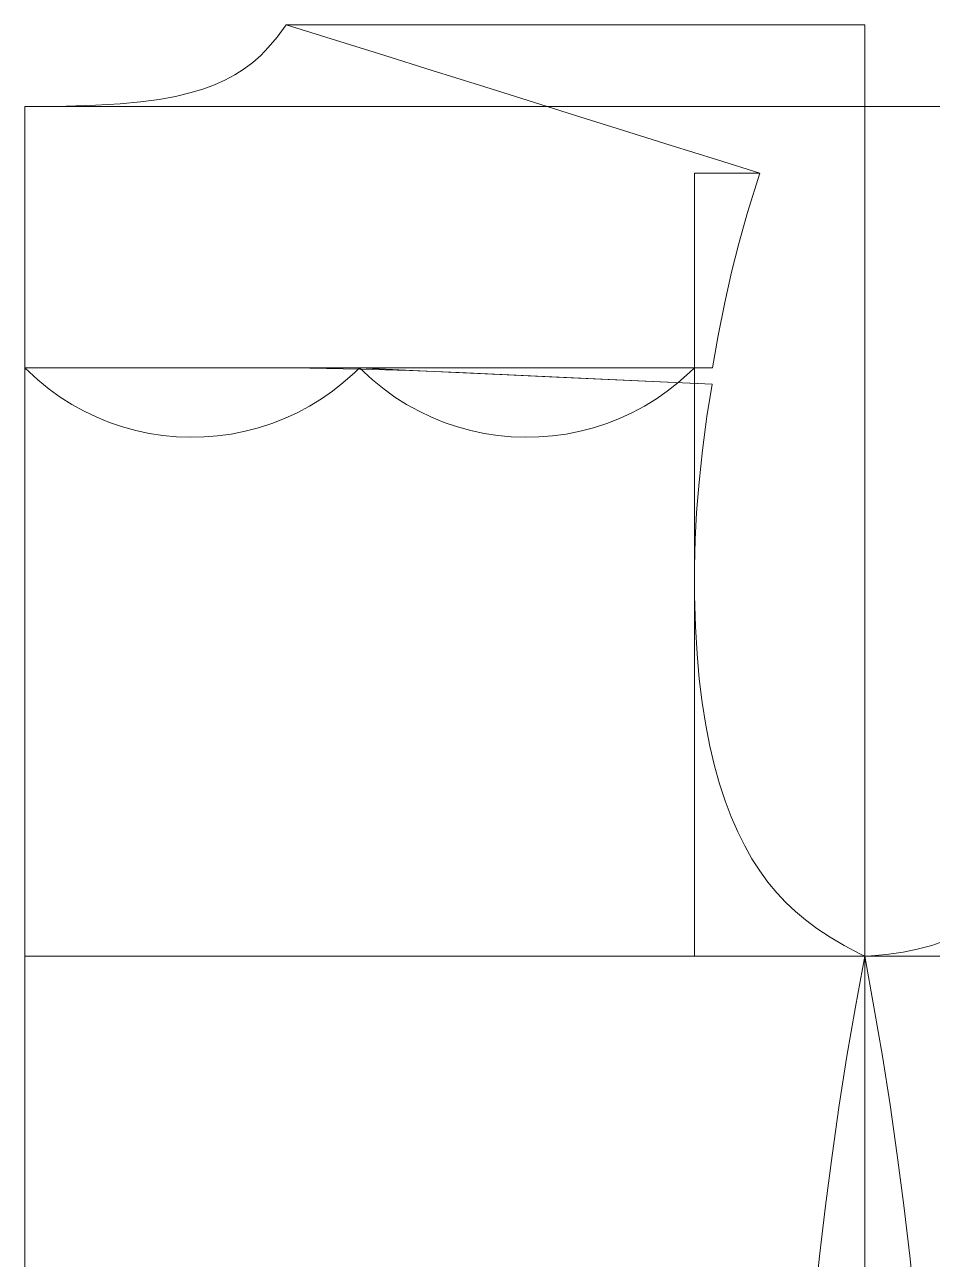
# Model space of a CAD drawing. Extents: x -2456 to 164, y -6201 to 32.
# Drawn here: x -571.3 to -293.5, y -843.4 to -465.7 of the extents above; entities that cross this region are included whole.
import ezdxf

# ---------------------------------------------------------------- set-up
doc = ezdxf.new("R2010")
doc.units = 0
doc.layers.add('8', color=7, linetype='ByLayer', lineweight=5, true_color=0xffffff)

msp = doc.modelspace()

# ---------------------------------------------------------------- linework, layer by layer
at = {"layer": '8'}
for points in [[(-491.329575, -465.705986), (-494.094569, -469.489496), (-496.76607, -472.681186), (-499.104474, -475.105449), (-501.546638, -477.274949), (-504.149456, -479.244994), (-506.968223, -481.040963), (-510.06602, -482.689681), (-513.286101, -484.116075), (-516.847482, -485.419738), (-520.744057, -486.580558), (-525.209223, -487.638423), (-530.218188, -488.554253), (-535.866229, -489.32522), (-542.105341, -489.919835), (-549.618556, -490.365932), (-558.643031, -490.639457), (-570.233967, -490.709553), (-571.329613, -490.705986)], [(-491.329575, -465.705986), (-494.094554, -469.489515), (-496.766051, -472.681216), (-499.104458, -475.105485), (-501.546631, -477.274987), (-504.14946, -479.245037), (-506.968232, -481.041014), (-510.066031, -482.689745), (-513.286111, -484.116152), (-516.847487, -485.419829), (-520.744057, -486.58066), (-525.209218, -487.638527), (-530.218181, -488.554344), (-535.866228, -489.325268), (-542.10535, -489.919825), (-549.618568, -490.365878), (-558.64302, -490.639423), (-570.233963, -490.709553), (-571.329613, -490.705986)], [(-491.329575, -465.705986), (-494.094569, -469.489496), (-496.76607, -472.681186), (-499.104474, -475.105449), (-501.546638, -477.274949), (-504.149456, -479.244994), (-506.968223, -481.040963), (-510.06602, -482.689681), (-513.286101, -484.116075), (-516.847482, -485.419738), (-520.744057, -486.580558), (-525.209223, -487.638423), (-530.218188, -488.554253), (-535.866229, -489.32522), (-542.105341, -489.919835), (-549.618556, -490.365932), (-558.643031, -490.639457), (-570.233967, -490.709553), (-571.329613, -490.705986)], [(-491.329575, -465.705986), (-494.094569, -469.489496), (-496.76607, -472.681186), (-499.104474, -475.105449), (-501.546638, -477.274949), (-504.149456, -479.244994), (-506.968223, -481.040963), (-510.06602, -482.689681), (-513.286101, -484.116075), (-516.847482, -485.419738), (-520.744057, -486.580558), (-525.209223, -487.638423), (-530.218188, -488.554253), (-535.866229, -489.32522), (-542.105341, -489.919835), (-549.618556, -490.365932), (-558.643031, -490.639457), (-570.233967, -490.709553), (-571.329613, -490.705986)], [(-491.329575, -465.705986), (-494.094569, -469.489496), (-496.76607, -472.681186), (-499.104474, -475.105449), (-501.546638, -477.274949), (-504.149456, -479.244994), (-506.968223, -481.040963), (-510.06602, -482.689681), (-513.286101, -484.116075), (-516.847482, -485.419738), (-520.744057, -486.580558), (-525.209223, -487.638423), (-530.218188, -488.554253), (-535.866229, -489.32522), (-542.105341, -489.919835), (-549.618556, -490.365932), (-558.643031, -490.639457), (-570.233967, -490.709553), (-571.329613, -490.705986)], [(-491.329575, -465.705986), (-494.094569, -469.489496), (-496.76607, -472.681186), (-499.104474, -475.105449), (-501.546638, -477.274949), (-504.149456, -479.244994), (-506.968223, -481.040963), (-510.06602, -482.689681), (-513.286101, -484.116075), (-516.847482, -485.419738), (-520.744057, -486.580558), (-525.209223, -487.638423), (-530.218188, -488.554253), (-535.866229, -489.32522), (-542.105341, -489.919835), (-549.618556, -490.365932), (-558.643031, -490.639457), (-570.233967, -490.709553), (-571.329613, -490.705986)], [(-491.329575, -465.705986), (-476.164894, -470.457512), (-461.418019, -475.07816), (-446.665552, -479.7006), (-432.124492, -484.256818), (-417.586755, -488.811977), (-403.04569, -493.368164), (-388.342842, -497.975056), (-373.801788, -502.531276), (-359.273339, -507.083569), (-346.329575, -511.139336)], [(-491.329575, -465.705986), (-476.16491, -470.457543), (-461.418041, -475.078204), (-446.66557, -479.700636), (-432.124499, -484.256842), (-417.586756, -488.812009), (-403.04569, -493.368217), (-388.342842, -497.975115), (-373.801788, -502.531321), (-359.273339, -507.083591), (-346.329575, -511.139336)], [(-491.329575, -465.705986), (-475.499071, -465.705986), (-460.400506, -465.705986), (-444.957751, -465.705986), (-429.721508, -465.705986), (-414.448233, -465.705986), (-399.211983, -465.705986), (-384.116238, -465.705986), (-368.87999, -465.705986), (-353.476004, -465.705986), (-338.239752, -465.705986), (-322.856296, -465.705986), (-314.244709, -465.705986)], [(-491.329575, -465.705986), (-476.164894, -470.457512), (-461.418019, -475.07816), (-446.665552, -479.7006), (-432.124492, -484.256818), (-417.586755, -488.811977), (-403.04569, -493.368164), (-388.342842, -497.975056), (-373.801788, -502.531276), (-359.273339, -507.083569), (-346.329575, -511.139336)], [(-491.329575, -465.705986), (-476.164894, -470.457512), (-461.418019, -475.07816), (-446.665552, -479.7006), (-432.124492, -484.256818), (-417.586755, -488.811977), (-403.04569, -493.368164), (-388.342842, -497.975056), (-373.801788, -502.531276), (-359.273339, -507.083569), (-346.329575, -511.139336)], [(-491.329575, -465.705986), (-476.164894, -470.457512), (-461.418019, -475.07816), (-446.665552, -479.7006), (-432.124492, -484.256818), (-417.586755, -488.811977), (-403.04569, -493.368164), (-388.342842, -497.975056), (-373.801788, -502.531276), (-359.273339, -507.083569), (-346.329575, -511.139336)], [(-491.329575, -465.705986), (-476.164894, -470.457512), (-461.418019, -475.07816), (-446.665552, -479.7006), (-432.124492, -484.256818), (-417.586755, -488.811977), (-403.04569, -493.368164), (-388.342842, -497.975056), (-373.801788, -502.531276), (-359.273339, -507.083569), (-346.329575, -511.139336)], [(-314.244614, -852.181554), (-314.244614, -836.788338), (-314.244614, -821.309711), (-314.244614, -805.761216), (-314.244614, -790.158243), (-314.244614, -774.516299), (-314.244614, -758.850849), (-314.244614, -742.868848), (-314.244614, -727.194713), (-314.244614, -711.520578), (-314.244614, -695.846443), (-314.244614, -680.172384), (-314.244614, -664.49825), (-314.244614, -648.824116), (-314.244614, -633.149982), (-314.244614, -620.706516), (-314.244614, -601.113851), (-314.244614, -585.43972), (-314.244614, -569.765588), (-314.244614, -554.091457), (-314.244614, -538.417401), (-314.244614, -522.743269), (-314.244614, -507.069136), (-314.244614, -491.395001), (-314.244614, -475.944636), (-314.244614, -465.705986)], [(-571.329613, -855.705862), (-571.329613, -830.045562), (-571.329613, -812.994462), (-571.329613, -796.02709), (-571.329613, -779.176845), (-571.329613, -762.477278), (-571.329613, -745.961791), (-571.329613, -729.663896), (-571.329613, -713.617141), (-571.329613, -697.854857), (-571.329613, -682.410593), (-571.329613, -667.317825), (-571.329613, -645.41102), (-571.329613, -624.483314), (-571.329613, -604.647813), (-571.329613, -586.017378), (-571.329613, -568.705053), (-571.329613, -552.823862), (-571.329613, -534.070289), (-571.329613, -518.329567), (-571.329613, -503.298379), (-571.329613, -490.705986)], [(-571.329613, -490.705986), (-555.602663, -490.705986), (-540.071315, -490.705986), (-525.012744, -490.705986), (-509.469801, -490.705986), (-494.089503, -490.705986), (-478.54656, -490.705986), (-463.471866, -490.705986), (-447.928926, -490.705986), (-432.784889, -490.705986), (-417.241947, -490.705986), (-401.699, -490.705986), (-386.279816, -490.705986), (-370.736863, -490.705986), (-355.657059, -490.705986), (-340.114119, -490.705986), (-324.767021, -490.705986), (-309.224069, -490.705986), (-294.008589, -490.705986), (-278.46564, -490.705986)], [(-571.329613, -855.7059), (-571.329613, -830.0456), (-571.329613, -812.9945), (-571.329613, -796.027127), (-571.329613, -779.176881), (-571.329613, -762.477313), (-571.329613, -745.961825), (-571.329613, -729.663929), (-571.329613, -713.617172), (-571.329613, -697.854887), (-571.329613, -682.410622), (-571.329613, -667.317852), (-571.329613, -645.411044), (-571.329613, -624.483336), (-571.329613, -604.647832), (-571.329613, -586.017395), (-571.329613, -568.705067), (-571.329613, -552.823873), (-571.329613, -534.070297), (-571.329613, -518.329572), (-571.329613, -503.298382), (-571.329613, -490.705986)], [(-571.329613, -490.705986), (-555.602663, -490.705986), (-540.071315, -490.705986), (-525.012744, -490.705986), (-509.469801, -490.705986), (-494.089503, -490.705986), (-478.54656, -490.705986), (-463.471866, -490.705986), (-447.928926, -490.705986), (-432.784889, -490.705986), (-417.241947, -490.705986), (-401.699, -490.705986), (-386.279816, -490.705986), (-370.736861, -490.705986), (-355.657048, -490.705986), (-340.114097, -490.705986), (-324.766996, -490.705986), (-309.224054, -490.705986), (-294.008584, -490.705986), (-278.46564, -490.705986)], [(-571.329613, -855.705862), (-571.329613, -830.045562), (-571.329613, -812.994462), (-571.329613, -796.02709), (-571.329613, -779.176845), (-571.329613, -762.477278), (-571.329613, -745.961791), (-571.329613, -729.663896), (-571.329613, -713.617141), (-571.329613, -697.854857), (-571.329613, -682.410593), (-571.329613, -667.317825), (-571.329613, -645.41102), (-571.329613, -624.483314), (-571.329613, -604.647813), (-571.329613, -586.017378), (-571.329613, -568.705053), (-571.329613, -552.823862), (-571.329613, -534.070289), (-571.329613, -518.329567), (-571.329613, -503.298379), (-571.329613, -490.705986)], [(-571.329613, -490.705986), (-555.602663, -490.705986), (-540.071315, -490.705986), (-525.012744, -490.705986), (-509.469801, -490.705986), (-494.089503, -490.705986), (-478.54656, -490.705986), (-463.471866, -490.705986), (-447.928926, -490.705986), (-432.784889, -490.705986), (-417.241947, -490.705986), (-401.699, -490.705986), (-386.279816, -490.705986), (-370.736863, -490.705986), (-355.657059, -490.705986), (-340.114119, -490.705986), (-324.767021, -490.705986), (-309.224069, -490.705986), (-294.008589, -490.705986), (-278.46564, -490.705986)], [(-571.329613, -855.705862), (-571.329613, -830.045562), (-571.329613, -812.994462), (-571.329613, -796.02709), (-571.329613, -779.176845), (-571.329613, -762.477278), (-571.329613, -745.961791), (-571.329613, -729.663896), (-571.329613, -713.617141), (-571.329613, -697.854857), (-571.329613, -682.410593), (-571.329613, -667.317825), (-571.329613, -645.41102), (-571.329613, -624.483314), (-571.329613, -604.647813), (-571.329613, -586.017378), (-571.329613, -568.705053), (-571.329613, -552.823862), (-571.329613, -534.070289), (-571.329613, -518.329567), (-571.329613, -503.298379), (-571.329613, -490.705986)], [(-571.329613, -490.705986), (-555.602663, -490.705986), (-540.071315, -490.705986), (-525.012744, -490.705986), (-509.469801, -490.705986), (-494.089503, -490.705986), (-478.54656, -490.705986), (-463.471866, -490.705986), (-447.928926, -490.705986), (-432.784889, -490.705986), (-417.241947, -490.705986), (-401.699, -490.705986), (-386.279816, -490.705986), (-370.736863, -490.705986), (-355.657059, -490.705986), (-340.114119, -490.705986), (-324.767021, -490.705986), (-309.224069, -490.705986), (-294.008589, -490.705986), (-278.46564, -490.705986)], [(-571.329613, -855.705862), (-571.329613, -830.045562), (-571.329613, -812.994462), (-571.329613, -796.02709), (-571.329613, -779.176845), (-571.329613, -762.477278), (-571.329613, -745.961791), (-571.329613, -729.663896), (-571.329613, -713.617141), (-571.329613, -697.854857), (-571.329613, -682.410593), (-571.329613, -667.317825), (-571.329613, -645.41102), (-571.329613, -624.483314), (-571.329613, -604.647813), (-571.329613, -586.017378), (-571.329613, -568.705053), (-571.329613, -552.823862), (-571.329613, -534.070289), (-571.329613, -518.329567), (-571.329613, -503.298379), (-571.329613, -490.705986)], [(-571.329613, -490.705986), (-555.602663, -490.705986), (-540.071315, -490.705986), (-525.012744, -490.705986), (-509.469801, -490.705986), (-494.089503, -490.705986), (-478.54656, -490.705986), (-463.471866, -490.705986), (-447.928926, -490.705986), (-432.784889, -490.705986), (-417.241947, -490.705986), (-401.699, -490.705986), (-386.279816, -490.705986), (-370.736863, -490.705986), (-355.657059, -490.705986), (-340.114119, -490.705986), (-324.767021, -490.705986), (-309.224069, -490.705986), (-294.008589, -490.705986), (-278.46564, -490.705986)], [(-571.329613, -855.705862), (-571.329613, -830.045562), (-571.329613, -812.994462), (-571.329613, -796.02709), (-571.329613, -779.176845), (-571.329613, -762.477278), (-571.329613, -745.961791), (-571.329613, -729.663896), (-571.329613, -713.617141), (-571.329613, -697.854857), (-571.329613, -682.410593), (-571.329613, -667.317825), (-571.329613, -645.41102), (-571.329613, -624.483314), (-571.329613, -604.647813), (-571.329613, -586.017378), (-571.329613, -568.705053), (-571.329613, -552.823862), (-571.329613, -534.070289), (-571.329613, -518.329567), (-571.329613, -503.298379), (-571.329613, -490.705986)], [(-571.329613, -490.705986), (-555.602663, -490.705986), (-540.071315, -490.705986), (-525.012744, -490.705986), (-509.469801, -490.705986), (-494.089503, -490.705986), (-478.54656, -490.705986), (-463.471866, -490.705986), (-447.928926, -490.705986), (-432.784889, -490.705986), (-417.241947, -490.705986), (-401.699, -490.705986), (-386.279816, -490.705986), (-370.736863, -490.705986), (-355.657059, -490.705986), (-340.114119, -490.705986), (-324.767021, -490.705986), (-309.224069, -490.705986), (-294.008589, -490.705986), (-278.46564, -490.705986)], [(-314.244614, -843.854072), (-314.244614, -827.988186), (-314.244614, -812.041512), (-314.244614, -796.030748), (-314.244614, -779.972706), (-314.244614, -763.884162), (-314.244614, -750.705914), (-314.244614, -729.234125), (-314.244614, -713.130302), (-314.244614, -697.026479), (-314.244614, -680.922732), (-314.244614, -664.81891), (-314.244614, -648.715088), (-314.244614, -632.611266), (-314.244614, -620.706511), (-314.244614, -599.321577), (-314.244614, -583.596052), (-314.244614, -568.383058), (-314.244614, -549.276033), (-314.244614, -531.991275), (-314.244614, -517.049572), (-314.244614, -502.460455), (-314.244614, -490.705986)], [(-314.244614, -843.854072), (-314.244614, -827.988186), (-314.244614, -812.041512), (-314.244614, -796.030748), (-314.244614, -779.972706), (-314.244614, -763.884162), (-314.244614, -750.705914), (-314.244614, -729.234125), (-314.244614, -713.130302), (-314.244614, -697.026479), (-314.244614, -680.922732), (-314.244614, -664.81891), (-314.244614, -648.715088), (-314.244614, -632.611266), (-314.244614, -620.706511), (-314.244614, -599.321577), (-314.244614, -583.596052), (-314.244614, -568.383058), (-314.244614, -549.276033), (-314.244614, -531.991275), (-314.244614, -517.049572), (-314.244614, -502.460455), (-314.244614, -490.705986)], [(-314.244614, -843.854072), (-314.244614, -827.988186), (-314.244614, -812.041512), (-314.244614, -796.030748), (-314.244614, -779.972706), (-314.244614, -763.884162), (-314.244614, -750.705914), (-314.244614, -729.234125), (-314.244614, -713.130302), (-314.244614, -697.026479), (-314.244614, -680.922732), (-314.244614, -664.81891), (-314.244614, -648.715088), (-314.244614, -632.611266), (-314.244614, -620.706511), (-314.244614, -599.321577), (-314.244614, -583.596052), (-314.244614, -568.383058), (-314.244614, -549.276033), (-314.244614, -531.991275), (-314.244614, -517.049572), (-314.244614, -502.460455), (-314.244614, -490.705986)], [(-314.244614, -843.854072), (-314.244614, -827.988186), (-314.244614, -812.041512), (-314.244614, -796.030748), (-314.244614, -779.972706), (-314.244614, -763.884162), (-314.244614, -750.705914), (-314.244614, -729.234125), (-314.244614, -713.130302), (-314.244614, -697.026479), (-314.244614, -680.922732), (-314.244614, -664.81891), (-314.244614, -648.715088), (-314.244614, -632.611266), (-314.244614, -620.706511), (-314.244614, -599.321577), (-314.244614, -583.596052), (-314.244614, -568.383058), (-314.244614, -549.276033), (-314.244614, -531.991275), (-314.244614, -517.049572), (-314.244614, -502.460455), (-314.244614, -490.705986)], [(-314.244614, -843.854072), (-314.244614, -827.988186), (-314.244614, -812.041512), (-314.244614, -796.030748), (-314.244614, -779.972706), (-314.244614, -763.884162), (-314.244614, -750.705914), (-314.244614, -729.234125), (-314.244614, -713.130302), (-314.244614, -697.026479), (-314.244614, -680.922732), (-314.244614, -664.81891), (-314.244614, -648.715088), (-314.244614, -632.611266), (-314.244614, -620.706511), (-314.244614, -599.321577), (-314.244614, -583.596052), (-314.244614, -568.383058), (-314.244614, -549.276033), (-314.244614, -531.991275), (-314.244614, -517.049572), (-314.244614, -502.460455), (-314.244614, -490.705986)], [(-346.329575, -511.139336), (-366.347198, -511.139336)], [(-366.347198, -511.139336), (-366.347198, -750.705872)], [(-346.329575, -511.139336), (-366.347198, -511.139336)], [(-366.347198, -511.139336), (-366.347198, -750.705872)], [(-346.329575, -511.139336), (-366.347198, -511.139336)], [(-366.347198, -511.139336), (-366.347198, -750.705872)], [(-346.329575, -511.139336), (-366.347198, -511.139336)], [(-366.347198, -511.139336), (-366.347198, -750.705872)], [(-346.329575, -511.139336), (-366.347198, -511.139336)], [(-366.347198, -511.139336), (-366.347198, -750.705872)], [(-346.329575, -511.139336), (-366.347198, -511.139336)], [(-366.347198, -511.139336), (-366.347198, -750.705872)], [(-346.329575, -511.139336), (-350.070877, -523.205041), (-352.735992, -532.633516), (-354.965327, -541.451465), (-357.052375, -550.712125), (-359.06139, -560.797347), (-360.822105, -570.704994)], [(-346.329575, -511.139336), (-350.070877, -523.205041), (-352.735992, -532.633516), (-354.965327, -541.451465), (-357.052375, -550.712125), (-359.06139, -560.797347), (-360.822105, -570.704994)], [(-346.329575, -511.139336), (-350.070877, -523.205041), (-352.735992, -532.633516), (-354.965327, -541.451465), (-357.052375, -550.712125), (-359.06139, -560.797347), (-360.822105, -570.704994)], [(-346.329575, -511.139336), (-350.070877, -523.205041), (-352.735992, -532.633516), (-354.965327, -541.451465), (-357.052375, -550.712125), (-359.06139, -560.797347), (-360.822105, -570.704994)], [(-346.329575, -511.139336), (-350.070877, -523.205041), (-352.735992, -532.633516), (-354.965327, -541.451465), (-357.052375, -550.712125), (-359.06139, -560.797347), (-360.822105, -570.704994)], [(-346.329575, -511.139336), (-350.070877, -523.205041), (-352.735992, -532.633516), (-354.965327, -541.451465), (-357.052375, -550.712125), (-359.06139, -560.797347), (-360.822105, -570.704994)], [(-360.937843, -575.703659), (-376.733348, -574.971347), (-392.376299, -574.247085), (-407.737107, -573.536391), (-423.130373, -572.820961), (-438.349033, -572.135817), (-453.570407, -571.525763), (-468.794628, -571.044792), (-484.021833, -570.7469), (-499.360094, -570.674932), (-514.992623, -570.714703), (-530.223839, -570.715651), (-545.370676, -570.704046), (-560.631921, -570.701676), (-571.329613, -570.704994)], [(-360.937843, -575.703659), (-376.733348, -574.971347), (-392.376299, -574.247085), (-407.737107, -573.536391), (-423.130373, -572.820961), (-438.349033, -572.135817), (-453.570407, -571.525763), (-468.794628, -571.044792), (-484.021833, -570.7469), (-499.360094, -570.674932), (-514.992623, -570.714703), (-530.223839, -570.715651), (-545.370676, -570.704046), (-560.631921, -570.701676), (-571.329613, -570.704994)], [(-360.937843, -575.703659), (-376.733348, -574.971347), (-392.376299, -574.247085), (-407.737107, -573.536391), (-423.130373, -572.820961), (-438.349033, -572.135817), (-453.570407, -571.525763), (-468.794628, -571.044792), (-484.021833, -570.7469), (-499.360094, -570.674932), (-514.992623, -570.714703), (-530.223839, -570.715651), (-545.370676, -570.704046), (-560.631921, -570.701676), (-571.329613, -570.704994)], [(-360.937843, -575.703659), (-376.733348, -574.971347), (-392.376299, -574.247085), (-407.737107, -573.536391), (-423.130373, -572.820961), (-438.349033, -572.135817), (-453.570407, -571.525763), (-468.794628, -571.044792), (-484.021833, -570.7469), (-499.360094, -570.674932), (-514.992623, -570.714703), (-530.223839, -570.715651), (-545.370676, -570.704046), (-560.631921, -570.701676), (-571.329613, -570.704994)], [(-360.937843, -575.703659), (-376.733348, -574.971347), (-392.376299, -574.247085), (-407.737107, -573.536391), (-423.130373, -572.820961), (-438.349033, -572.135817), (-453.570407, -571.525763), (-468.794628, -571.044792), (-484.021833, -570.7469), (-499.360094, -570.674932), (-514.992623, -570.714703), (-530.223839, -570.715651), (-545.370676, -570.704046), (-560.631921, -570.701676), (-571.329613, -570.704994)], [(-360.937843, -575.703659), (-376.733348, -574.971347), (-392.376299, -574.247085), (-407.737107, -573.536391), (-423.130373, -572.820961), (-438.349033, -572.135817), (-453.570407, -571.525763), (-468.794628, -571.044792), (-484.021833, -570.7469), (-499.360094, -570.674932), (-514.992623, -570.714703), (-530.223839, -570.715651), (-545.370676, -570.704046), (-560.631921, -570.701676), (-571.329613, -570.704994)], [(-571.329613, -570.704994), (-555.30925, -570.704994), (-540.207496, -570.704994), (-524.35197, -570.704994), (-509.484142, -570.704994), (-493.986056, -570.704994), (-479.096189, -570.704994), (-468.838196, -570.704994)], [(-571.329613, -570.704994), (-567.329256, -574.36478), (-563.794742, -577.26234), (-560.504157, -579.628777), (-556.91736, -581.880528), (-553.09891, -583.971775), (-549.275859, -585.789301), (-545.410594, -587.36214), (-541.403617, -588.725572), (-537.322737, -589.851715), (-533.240942, -590.72703), (-529.057569, -591.3736), (-524.902396, -591.771174), (-520.672277, -591.929127), (-516.44013, -591.839849), (-512.279024, -591.509804), (-508.08579, -590.931085), (-503.818456, -590.082661), (-499.722362, -589.01297), (-495.696578, -587.705301), (-491.80988, -586.186116), (-487.963104, -584.420573), (-484.1177, -582.380677), (-480.498278, -580.180189), (-477.169693, -577.864706), (-473.951789, -575.312542), (-470.306994, -572.096716), (-468.838921, -570.704994)], [(-571.329613, -570.704994), (-555.30925, -570.704994), (-540.207496, -570.704994), (-524.35197, -570.704994), (-509.484142, -570.704994), (-493.986056, -570.704994), (-479.096189, -570.704994), (-468.838196, -570.704994)], [(-571.329613, -570.704994), (-567.329256, -574.36478), (-563.794742, -577.26234), (-560.504157, -579.628777), (-556.91736, -581.880528), (-553.09891, -583.971775), (-549.275859, -585.789301), (-545.410594, -587.36214), (-541.403617, -588.725572), (-537.322737, -589.851715), (-533.240942, -590.72703), (-529.057569, -591.3736), (-524.902396, -591.771174), (-520.672277, -591.929127), (-516.44013, -591.839849), (-512.279024, -591.509804), (-508.08579, -590.931085), (-503.818456, -590.082661), (-499.722362, -589.01297), (-495.696578, -587.705301), (-491.80988, -586.186116), (-487.963104, -584.420573), (-484.1177, -582.380677), (-480.498278, -580.180189), (-477.169693, -577.864706), (-473.951789, -575.312542), (-470.306994, -572.096716), (-468.838921, -570.704994)], [(-571.329613, -570.704994), (-555.30925, -570.704994), (-540.207496, -570.704994), (-524.35197, -570.704994), (-509.484142, -570.704994), (-493.986056, -570.704994), (-479.096189, -570.704994), (-468.838196, -570.704994)], [(-571.329613, -570.704994), (-567.329256, -574.36478), (-563.794742, -577.26234), (-560.504157, -579.628777), (-556.91736, -581.880528), (-553.09891, -583.971775), (-549.275859, -585.789301), (-545.410594, -587.36214), (-541.403617, -588.725572), (-537.322737, -589.851715), (-533.240942, -590.72703), (-529.057569, -591.3736), (-524.902396, -591.771174), (-520.672277, -591.929127), (-516.44013, -591.839849), (-512.279024, -591.509804), (-508.08579, -590.931085), (-503.818456, -590.082661), (-499.722362, -589.01297), (-495.696578, -587.705301), (-491.80988, -586.186116), (-487.963104, -584.420573), (-484.1177, -582.380677), (-480.498278, -580.180189), (-477.169693, -577.864706), (-473.951789, -575.312542), (-470.306994, -572.096716), (-468.838921, -570.704994)], [(-571.329613, -570.704994), (-555.30925, -570.704994), (-540.207496, -570.704994), (-524.35197, -570.704994), (-509.484142, -570.704994), (-493.986056, -570.704994), (-479.096189, -570.704994), (-468.838196, -570.704994)], [(-571.329613, -570.704994), (-567.329256, -574.36478), (-563.794742, -577.26234), (-560.504157, -579.628777), (-556.91736, -581.880528), (-553.09891, -583.971775), (-549.275859, -585.789301), (-545.410594, -587.36214), (-541.403617, -588.725572), (-537.322737, -589.851715), (-533.240942, -590.72703), (-529.057569, -591.3736), (-524.902396, -591.771174), (-520.672277, -591.929127), (-516.44013, -591.839849), (-512.279024, -591.509804), (-508.08579, -590.931085), (-503.818456, -590.082661), (-499.722362, -589.01297), (-495.696578, -587.705301), (-491.80988, -586.186116), (-487.963104, -584.420573), (-484.1177, -582.380677), (-480.498278, -580.180189), (-477.169693, -577.864706), (-473.951789, -575.312542), (-470.306994, -572.096716), (-468.838921, -570.704994)], [(-571.329613, -570.704994), (-555.30925, -570.704994), (-540.207496, -570.704994), (-524.35197, -570.704994), (-509.484142, -570.704994), (-493.986056, -570.704994), (-479.096189, -570.704994), (-468.838196, -570.704994)], [(-571.329613, -570.704994), (-567.329256, -574.36478), (-563.794742, -577.26234), (-560.504157, -579.628777), (-556.91736, -581.880528), (-553.09891, -583.971775), (-549.275859, -585.789301), (-545.410594, -587.36214), (-541.403617, -588.725572), (-537.322737, -589.851715), (-533.240942, -590.72703), (-529.057569, -591.3736), (-524.902396, -591.771174), (-520.672277, -591.929127), (-516.44013, -591.839849), (-512.279024, -591.509804), (-508.08579, -590.931085), (-503.818456, -590.082661), (-499.722362, -589.01297), (-495.696578, -587.705301), (-491.80988, -586.186116), (-487.963104, -584.420573), (-484.1177, -582.380677), (-480.498278, -580.180189), (-477.169693, -577.864706), (-473.951789, -575.312542), (-470.306994, -572.096716), (-468.838921, -570.704994)], [(-571.329613, -570.704994), (-555.30925, -570.704994), (-540.207496, -570.704994), (-524.35197, -570.704994), (-509.484142, -570.704994), (-493.986056, -570.704994), (-479.096189, -570.704994), (-468.838196, -570.704994)], [(-571.329613, -570.704994), (-567.329256, -574.36478), (-563.794742, -577.26234), (-560.504157, -579.628777), (-556.91736, -581.880528), (-553.09891, -583.971775), (-549.275859, -585.789301), (-545.410594, -587.36214), (-541.403617, -588.725572), (-537.322737, -589.851715), (-533.240942, -590.72703), (-529.057569, -591.3736), (-524.902396, -591.771174), (-520.672277, -591.929127), (-516.44013, -591.839849), (-512.279024, -591.509804), (-508.08579, -590.931085), (-503.818456, -590.082661), (-499.722362, -589.01297), (-495.696578, -587.705301), (-491.80988, -586.186116), (-487.963104, -584.420573), (-484.1177, -582.380677), (-480.498278, -580.180189), (-477.169693, -577.864706), (-473.951789, -575.312542), (-470.306994, -572.096716), (-468.838921, -570.704994)], [(-468.838921, -570.704994), (-464.838531, -574.364807), (-461.303976, -577.262394), (-458.013344, -579.628857), (-454.426496, -581.880635), (-450.608016, -583.971895), (-446.784929, -585.789439), (-442.919648, -587.362287), (-438.912637, -588.725736), (-434.831729, -589.851895), (-430.74988, -590.727228), (-426.566471, -591.373812), (-422.411236, -591.771397), (-418.181077, -591.929355), (-413.948882, -591.840078), (-409.787732, -591.510032), (-405.59446, -590.93131), (-401.3271, -590.082884), (-397.230953, -589.013181), (-393.20512, -587.705499), (-389.318375, -586.186298), (-385.47156, -584.420737), (-381.62611, -582.380815), (-378.006658, -580.180306), (-374.678035, -577.864793), (-371.460106, -575.312601), (-367.815281, -572.096733), (-366.347198, -570.704994)], [(-468.838921, -570.704994), (-464.838531, -574.364807), (-461.303976, -577.262394), (-458.013344, -579.628857), (-454.426496, -581.880635), (-450.608016, -583.971895), (-446.784929, -585.789439), (-442.919648, -587.362287), (-438.912637, -588.725736), (-434.831729, -589.851895), (-430.74988, -590.727228), (-426.566471, -591.373812), (-422.411236, -591.771397), (-418.181077, -591.929355), (-413.948882, -591.840078), (-409.787732, -591.510032), (-405.59446, -590.93131), (-401.3271, -590.082884), (-397.230953, -589.013181), (-393.20512, -587.705499), (-389.318375, -586.186298), (-385.47156, -584.420737), (-381.62611, -582.380815), (-378.006658, -580.180306), (-374.678035, -577.864793), (-371.460106, -575.312601), (-367.815281, -572.096733), (-366.347198, -570.704994)], [(-468.838921, -570.704994), (-464.838531, -574.364807), (-461.303976, -577.262394), (-458.013344, -579.628857), (-454.426496, -581.880635), (-450.608016, -583.971895), (-446.784929, -585.789439), (-442.919648, -587.362287), (-438.912637, -588.725736), (-434.831729, -589.851895), (-430.74988, -590.727228), (-426.566471, -591.373812), (-422.411236, -591.771397), (-418.181077, -591.929355), (-413.948882, -591.840078), (-409.787732, -591.510032), (-405.59446, -590.93131), (-401.3271, -590.082884), (-397.230953, -589.013181), (-393.20512, -587.705499), (-389.318375, -586.186298), (-385.47156, -584.420737), (-381.62611, -582.380815), (-378.006658, -580.180306), (-374.678035, -577.864793), (-371.460106, -575.312601), (-367.815281, -572.096733), (-366.347198, -570.704994)], [(-468.838921, -570.704994), (-464.838531, -574.364807), (-461.303976, -577.262394), (-458.013344, -579.628857), (-454.426496, -581.880635), (-450.608016, -583.971895), (-446.784929, -585.789439), (-442.919648, -587.362287), (-438.912637, -588.725736), (-434.831729, -589.851895), (-430.74988, -590.727228), (-426.566471, -591.373812), (-422.411236, -591.771397), (-418.181077, -591.929355), (-413.948882, -591.840078), (-409.787732, -591.510032), (-405.59446, -590.93131), (-401.3271, -590.082884), (-397.230953, -589.013181), (-393.20512, -587.705499), (-389.318375, -586.186298), (-385.47156, -584.420737), (-381.62611, -582.380815), (-378.006658, -580.180306), (-374.678035, -577.864793), (-371.460106, -575.312601), (-367.815281, -572.096733), (-366.347198, -570.704994)], [(-468.838921, -570.704994), (-464.838531, -574.364807), (-461.303976, -577.262394), (-458.013344, -579.628857), (-454.426496, -581.880635), (-450.608016, -583.971895), (-446.784929, -585.789439), (-442.919648, -587.362287), (-438.912637, -588.725736), (-434.831729, -589.851895), (-430.74988, -590.727228), (-426.566471, -591.373812), (-422.411236, -591.771397), (-418.181077, -591.929355), (-413.948882, -591.840078), (-409.787732, -591.510032), (-405.59446, -590.93131), (-401.3271, -590.082884), (-397.230953, -589.013181), (-393.20512, -587.705499), (-389.318375, -586.186298), (-385.47156, -584.420737), (-381.62611, -582.380815), (-378.006658, -580.180306), (-374.678035, -577.864793), (-371.460106, -575.312601), (-367.815281, -572.096733), (-366.347198, -570.704994)], [(-468.838921, -570.704994), (-464.838531, -574.364807), (-461.303976, -577.262394), (-458.013344, -579.628857), (-454.426496, -581.880635), (-450.608016, -583.971895), (-446.784929, -585.789439), (-442.919648, -587.362287), (-438.912637, -588.725736), (-434.831729, -589.851895), (-430.74988, -590.727228), (-426.566471, -591.373812), (-422.411236, -591.771397), (-418.181077, -591.929355), (-413.948882, -591.840078), (-409.787732, -591.510032), (-405.59446, -590.93131), (-401.3271, -590.082884), (-397.230953, -589.013181), (-393.20512, -587.705499), (-389.318375, -586.186298), (-385.47156, -584.420737), (-381.62611, -582.380815), (-378.006658, -580.180306), (-374.678035, -577.864793), (-371.460106, -575.312601), (-367.815281, -572.096733), (-366.347198, -570.704994)], [(-468.838196, -570.704994), (-452.738449, -570.704994), (-437.336803, -570.704994), (-421.953136, -570.704994), (-406.690941, -570.704994), (-391.194762, -570.704994), (-375.929335, -570.704994), (-360.822105, -570.704994)], [(-360.937843, -575.703659), (-376.859066, -574.966077), (-392.728173, -574.230911), (-408.578913, -573.496598), (-423.703307, -572.795935), (-439.353348, -572.070922), (-454.731585, -571.358503), (-468.838196, -570.704994)], [(-468.838196, -570.704994), (-452.738449, -570.704994), (-437.336803, -570.704994), (-421.953136, -570.704994), (-406.690941, -570.704994), (-391.194762, -570.704994), (-375.929335, -570.704994), (-360.822105, -570.704994)], [(-360.937843, -575.703659), (-376.859066, -574.966077), (-392.728173, -574.230911), (-408.578913, -573.496598), (-423.703307, -572.795935), (-439.353348, -572.070922), (-454.731585, -571.358503), (-468.838196, -570.704994)], [(-468.838196, -570.704994), (-452.738449, -570.704994), (-437.336803, -570.704994), (-421.953136, -570.704994), (-406.690941, -570.704994), (-391.194762, -570.704994), (-375.929335, -570.704994), (-360.822105, -570.704994)], [(-360.937843, -575.703659), (-376.859066, -574.966077), (-392.728173, -574.230911), (-408.578913, -573.496598), (-423.703307, -572.795935), (-439.353348, -572.070922), (-454.731585, -571.358503), (-468.838196, -570.704994)], [(-468.838196, -570.704994), (-452.738449, -570.704994), (-437.336803, -570.704994), (-421.953136, -570.704994), (-406.690941, -570.704994), (-391.194762, -570.704994), (-375.929335, -570.704994), (-360.822105, -570.704994)], [(-360.937843, -575.703659), (-376.859066, -574.966077), (-392.728173, -574.230911), (-408.578913, -573.496598), (-423.703307, -572.795935), (-439.353348, -572.070922), (-454.731585, -571.358503), (-468.838196, -570.704994)], [(-468.838196, -570.704994), (-452.738449, -570.704994), (-437.336803, -570.704994), (-421.953136, -570.704994), (-406.690941, -570.704994), (-391.194762, -570.704994), (-375.929335, -570.704994), (-360.822105, -570.704994)], [(-360.937843, -575.703659), (-376.859066, -574.966077), (-392.728173, -574.230911), (-408.578913, -573.496598), (-423.703307, -572.795935), (-439.353348, -572.070922), (-454.731585, -571.358503), (-468.838196, -570.704994)], [(-468.838196, -570.704994), (-452.738449, -570.704994), (-437.336803, -570.704994), (-421.953136, -570.704994), (-406.690941, -570.704994), (-391.194762, -570.704994), (-375.929335, -570.704994), (-360.822105, -570.704994)], [(-360.937843, -575.703659), (-376.859066, -574.966077), (-392.728173, -574.230911), (-408.578913, -573.496598), (-423.703307, -572.795935), (-439.353348, -572.070922), (-454.731585, -571.358503), (-468.838196, -570.704994)], [(-360.937843, -575.703659), (-362.511771, -585.616222), (-363.872057, -595.848753), (-364.940428, -605.683392), (-365.708835, -614.960124), (-366.16333, -623.252481), (-366.364203, -631.446923), (-366.327889, -640.377591), (-366.042852, -649.778454), (-365.555649, -658.145394), (-364.873098, -665.845814), (-363.993942, -673.081735), (-362.904139, -680.020381), (-361.645329, -686.45925), (-360.239687, -692.398756), (-358.690262, -697.922162), (-356.987066, -703.11591), (-355.107373, -708.062973), (-353.097121, -712.662148), (-350.967591, -716.926963), (-348.738813, -720.85697), (-346.328429, -724.608378), (-343.841789, -728.03018), (-341.152265, -731.303287), (-338.396756, -734.266938), (-335.457839, -737.05724), (-332.403605, -739.608697), (-328.883781, -742.204622), (-324.791805, -744.908415), (-320.556854, -747.413901), (-315.527064, -750.068011), (-314.244614, -750.705872)], [(-360.937843, -575.703659), (-362.511771, -585.616225), (-363.872057, -595.848761), (-364.940428, -605.683409), (-365.708835, -614.960151), (-366.16333, -623.25252), (-366.364203, -631.446975), (-366.327889, -640.377648), (-366.042852, -649.778496), (-365.555649, -658.145411), (-364.873098, -665.845818), (-363.993942, -673.081736), (-362.904139, -680.020381), (-361.645329, -686.45925), (-360.239687, -692.398756), (-358.690262, -697.92218), (-356.987066, -703.115975), (-355.107373, -708.063038), (-353.097121, -712.662167), (-350.967593, -716.926969), (-348.738833, -720.857013), (-346.328448, -724.608451), (-343.841791, -728.030228), (-341.152265, -731.303291), (-338.396756, -734.266938), (-335.457839, -737.05724), (-332.403605, -739.608697), (-328.883781, -742.204622), (-324.791805, -744.908415), (-320.556854, -747.413901), (-315.527064, -750.068011), (-314.244614, -750.705872)], [(-360.937843, -575.703659), (-362.511771, -585.616222), (-363.872057, -595.848753), (-364.940428, -605.683392), (-365.708835, -614.960124), (-366.16333, -623.252481), (-366.364203, -631.446923), (-366.327889, -640.377591), (-366.042852, -649.778454), (-365.555649, -658.145394), (-364.873098, -665.845814), (-363.993942, -673.081735), (-362.904139, -680.020381), (-361.645329, -686.45925), (-360.239687, -692.398756), (-358.690262, -697.922162), (-356.987066, -703.11591), (-355.107373, -708.062973), (-353.097121, -712.662148), (-350.967591, -716.926963), (-348.738813, -720.85697), (-346.328429, -724.608378), (-343.841789, -728.03018), (-341.152265, -731.303287), (-338.396756, -734.266938), (-335.457839, -737.05724), (-332.403605, -739.608697), (-328.883781, -742.204622), (-324.791805, -744.908415), (-320.556854, -747.413901), (-315.527064, -750.068011), (-314.244614, -750.705872)], [(-360.937843, -575.703659), (-362.511771, -585.616222), (-363.872057, -595.848753), (-364.940428, -605.683392), (-365.708835, -614.960124), (-366.16333, -623.252481), (-366.364203, -631.446923), (-366.327889, -640.377591), (-366.042852, -649.778454), (-365.555649, -658.145394), (-364.873098, -665.845814), (-363.993942, -673.081735), (-362.904139, -680.020381), (-361.645329, -686.45925), (-360.239687, -692.398756), (-358.690262, -697.922162), (-356.987066, -703.11591), (-355.107373, -708.062973), (-353.097121, -712.662148), (-350.967591, -716.926963), (-348.738813, -720.85697), (-346.328429, -724.608378), (-343.841789, -728.03018), (-341.152265, -731.303287), (-338.396756, -734.266938), (-335.457839, -737.05724), (-332.403605, -739.608697), (-328.883781, -742.204622), (-324.791805, -744.908415), (-320.556854, -747.413901), (-315.527064, -750.068011), (-314.244614, -750.705872)], [(-360.937843, -575.703659), (-362.511771, -585.616222), (-363.872057, -595.848753), (-364.940428, -605.683392), (-365.708835, -614.960124), (-366.16333, -623.252481), (-366.364203, -631.446923), (-366.327889, -640.377591), (-366.042852, -649.778454), (-365.555649, -658.145394), (-364.873098, -665.845814), (-363.993942, -673.081735), (-362.904139, -680.020381), (-361.645329, -686.45925), (-360.239687, -692.398756), (-358.690262, -697.922162), (-356.987066, -703.11591), (-355.107373, -708.062973), (-353.097121, -712.662148), (-350.967591, -716.926963), (-348.738813, -720.85697), (-346.328429, -724.608378), (-343.841789, -728.03018), (-341.152265, -731.303287), (-338.396756, -734.266938), (-335.457839, -737.05724), (-332.403605, -739.608697), (-328.883781, -742.204622), (-324.791805, -744.908415), (-320.556854, -747.413901), (-315.527064, -750.068011), (-314.244614, -750.705872)], [(-360.937843, -575.703659), (-362.511771, -585.616222), (-363.872057, -595.848753), (-364.940428, -605.683392), (-365.708835, -614.960124), (-366.16333, -623.252481), (-366.364203, -631.446923), (-366.327889, -640.377591), (-366.042852, -649.778454), (-365.555649, -658.145394), (-364.873098, -665.845814), (-363.993942, -673.081735), (-362.904139, -680.020381), (-361.645329, -686.45925), (-360.239687, -692.398756), (-358.690262, -697.922162), (-356.987066, -703.11591), (-355.107373, -708.062973), (-353.097121, -712.662148), (-350.967591, -716.926963), (-348.738813, -720.85697), (-346.328429, -724.608378), (-343.841789, -728.03018), (-341.152265, -731.303287), (-338.396756, -734.266938), (-335.457839, -737.05724), (-332.403605, -739.608697), (-328.883781, -742.204622), (-324.791805, -744.908415), (-320.556854, -747.413901), (-315.527064, -750.068011), (-314.244614, -750.705872)], [(-289.253315, -745.762366), (-293.67787, -747.364803), (-298.142011, -748.578015), (-302.439606, -749.455969), (-307.554285, -750.19832), (-312.271314, -750.617865), (-314.244614, -750.705872)], [(-289.253315, -745.762366), (-293.67787, -747.364803), (-298.142011, -748.578015), (-302.439606, -749.455969), (-307.554285, -750.19832), (-312.271314, -750.617865), (-314.244614, -750.705872)], [(-289.253315, -745.762366), (-293.67787, -747.364803), (-298.142011, -748.578015), (-302.439606, -749.455969), (-307.554285, -750.19832), (-312.271314, -750.617865), (-314.244614, -750.705872)], [(-289.253315, -745.762366), (-293.67787, -747.364803), (-298.142011, -748.578015), (-302.439606, -749.455969), (-307.554285, -750.19832), (-312.271314, -750.617865), (-314.244614, -750.705872)], [(-289.253315, -745.762366), (-293.67787, -747.364803), (-298.142011, -748.578015), (-302.439606, -749.455969), (-307.554285, -750.19832), (-312.271314, -750.617865), (-314.244614, -750.705872)], [(-289.253315, -745.762366), (-293.67787, -747.364803), (-298.142011, -748.578015), (-302.439606, -749.455969), (-307.554285, -750.19832), (-312.271314, -750.617865), (-314.244614, -750.705872)], [(-571.329613, -750.705872), (-555.902938, -750.705872), (-540.737228, -750.705872), (-525.716252, -750.705872), (-510.390957, -750.705872), (-495.10857, -750.705872), (-479.783271, -750.705872), (-464.546442, -750.705872), (-449.221148, -750.705872), (-433.809709, -750.705872), (-418.484413, -750.705872), (-403.077724, -750.705872), (-387.752446, -750.705872), (-372.434952, -750.705872), (-357.109675, -750.705872), (-342.073529, -750.705872), (-326.74823, -750.705872), (-314.244614, -750.705872)], [(-571.329613, -750.705872), (-555.902922, -750.705872), (-540.737205, -750.705872), (-525.716236, -750.705872), (-510.390951, -750.705872), (-495.108569, -750.705872), (-479.783271, -750.705872), (-464.546442, -750.705872), (-449.221148, -750.705872), (-433.809709, -750.705872), (-418.484413, -750.705872), (-403.077724, -750.705872), (-387.752446, -750.705872), (-372.434952, -750.705872), (-357.109675, -750.705872), (-342.073529, -750.705872), (-326.74823, -750.705872), (-314.244614, -750.705872)], [(-571.329613, -750.705872), (-555.902938, -750.705872), (-540.737228, -750.705872), (-525.716252, -750.705872), (-510.390957, -750.705872), (-495.10857, -750.705872), (-479.783271, -750.705872), (-464.546442, -750.705872), (-449.221148, -750.705872), (-433.809709, -750.705872), (-418.484413, -750.705872), (-403.077724, -750.705872), (-387.752446, -750.705872), (-372.434952, -750.705872), (-357.109675, -750.705872), (-342.073529, -750.705872), (-326.74823, -750.705872), (-314.244614, -750.705872)], [(-571.329613, -750.705872), (-555.902938, -750.705872), (-540.737228, -750.705872), (-525.716252, -750.705872), (-510.390957, -750.705872), (-495.10857, -750.705872), (-479.783271, -750.705872), (-464.546442, -750.705872), (-449.221148, -750.705872), (-433.809709, -750.705872), (-418.484413, -750.705872), (-403.077724, -750.705872), (-387.752446, -750.705872), (-372.434952, -750.705872), (-357.109675, -750.705872), (-342.073529, -750.705872), (-326.74823, -750.705872), (-314.244614, -750.705872)], [(-571.329613, -750.705872), (-555.902938, -750.705872), (-540.737228, -750.705872), (-525.716252, -750.705872), (-510.390957, -750.705872), (-495.10857, -750.705872), (-479.783271, -750.705872), (-464.546442, -750.705872), (-449.221148, -750.705872), (-433.809709, -750.705872), (-418.484413, -750.705872), (-403.077724, -750.705872), (-387.752446, -750.705872), (-372.434952, -750.705872), (-357.109675, -750.705872), (-342.073529, -750.705872), (-326.74823, -750.705872), (-314.244614, -750.705872)], [(-571.329613, -750.705872), (-555.902938, -750.705872), (-540.737228, -750.705872), (-525.716252, -750.705872), (-510.390957, -750.705872), (-495.10857, -750.705872), (-479.783271, -750.705872), (-464.546442, -750.705872), (-449.221148, -750.705872), (-433.809709, -750.705872), (-418.484413, -750.705872), (-403.077724, -750.705872), (-387.752446, -750.705872), (-372.434952, -750.705872), (-357.109675, -750.705872), (-342.073529, -750.705872), (-326.74823, -750.705872), (-314.244614, -750.705872)], [(-314.244614, -750.705872), (-317.070468, -766.148011), (-319.670117, -781.292941), (-322.011155, -796.219188), (-324.205311, -811.615442), (-326.216929, -827.040099), (-328.042551, -842.483718), (-329.658343, -857.872868)], [(-314.244614, -750.705872), (-317.070473, -766.148011), (-319.670119, -781.292941), (-322.011144, -796.219188), (-324.205288, -811.615442), (-326.216909, -827.040099), (-328.042541, -842.483718), (-329.658341, -857.872868)], [(-314.244614, -750.705872), (-317.070473, -766.148011), (-319.670119, -781.292941), (-322.011144, -796.219188), (-324.205288, -811.615442), (-326.216909, -827.040099), (-328.042541, -842.483718), (-329.658341, -857.872868)], [(-314.244614, -750.705872), (-317.070473, -766.148011), (-319.670119, -781.292941), (-322.011144, -796.219188), (-324.205288, -811.615442), (-326.216909, -827.040099), (-328.042541, -842.483718), (-329.658341, -857.872868)], [(-314.244614, -750.705872), (-317.070473, -766.148011), (-319.670119, -781.292941), (-322.011144, -796.219188), (-324.205288, -811.615442), (-326.216909, -827.040099), (-328.042541, -842.483718), (-329.658341, -857.872868)], [(-314.244614, -750.705872), (-317.070473, -766.148011), (-319.670119, -781.292941), (-322.011144, -796.219188), (-324.205288, -811.615442), (-326.216909, -827.040099), (-328.042541, -842.483718), (-329.658341, -857.872868)], [(-314.244614, -750.705872), (-298.583777, -750.705872), (-283.352887, -750.705872), (-267.820923, -750.705872), (-252.322949, -750.705872), (-236.790988, -750.705872), (-221.720571, -750.705872), (-206.188615, -750.705872), (-191.050317, -750.705872), (-175.518357, -750.705872), (-160.436301, -750.705872), (-144.90434, -750.705872), (-129.359774, -750.705872), (-113.827817, -750.705872), (-98.745924, -750.705872), (-83.583114, -750.705872), (-68.651262, -750.705872), (-56.737742, -750.705872)], [(-314.244614, -750.705872), (-311.418502, -766.148778), (-308.819449, -781.290097), (-306.484397, -796.176881), (-304.29067, -811.566188), (-302.281587, -826.965415), (-300.455793, -842.402022), (-298.841243, -857.767495)], [(-314.244614, -750.705872), (-298.583777, -750.705872), (-283.352887, -750.705872), (-267.820924, -750.705872), (-252.322952, -750.705872), (-236.790998, -750.705872), (-221.720583, -750.705872), (-206.188625, -750.705872), (-191.050323, -750.705872), (-175.518367, -750.705872), (-160.436317, -750.705872), (-144.904359, -750.705872), (-129.359791, -750.705872), (-113.827828, -750.705872), (-98.74593, -750.705872), (-83.583117, -750.705872), (-68.651262, -750.705872), (-56.737742, -750.705872)], [(-314.244614, -750.705872), (-311.418518, -766.14881), (-308.819472, -781.290142), (-306.484415, -796.176915), (-304.290677, -811.566202), (-302.281588, -826.965418), (-300.455791, -842.402022), (-298.841235, -857.767495)], [(-314.244614, -750.705872), (-298.583777, -750.705872), (-283.352887, -750.705872), (-267.820923, -750.705872), (-252.322949, -750.705872), (-236.790988, -750.705872), (-221.720571, -750.705872), (-206.188615, -750.705872), (-191.050317, -750.705872), (-175.518357, -750.705872), (-160.436301, -750.705872), (-144.90434, -750.705872), (-129.359774, -750.705872), (-113.827817, -750.705872), (-98.745924, -750.705872), (-83.583114, -750.705872), (-68.651262, -750.705872), (-56.737742, -750.705872)], [(-314.244614, -750.705872), (-311.418502, -766.148778), (-308.819449, -781.290097), (-306.484397, -796.176881), (-304.29067, -811.566188), (-302.281587, -826.965415), (-300.455793, -842.402022), (-298.841243, -857.767495)], [(-314.244614, -750.705872), (-298.583777, -750.705872), (-283.352887, -750.705872), (-267.820923, -750.705872), (-252.322949, -750.705872), (-236.790988, -750.705872), (-221.720571, -750.705872), (-206.188615, -750.705872), (-191.050317, -750.705872), (-175.518357, -750.705872), (-160.436301, -750.705872), (-144.90434, -750.705872), (-129.359774, -750.705872), (-113.827817, -750.705872), (-98.745924, -750.705872), (-83.583114, -750.705872), (-68.651262, -750.705872), (-56.737742, -750.705872)], [(-314.244614, -750.705872), (-311.418502, -766.148778), (-308.819449, -781.290097), (-306.484397, -796.176881), (-304.29067, -811.566188), (-302.281587, -826.965415), (-300.455793, -842.402022), (-298.841243, -857.767495)], [(-314.244614, -750.705872), (-298.583777, -750.705872), (-283.352887, -750.705872), (-267.820923, -750.705872), (-252.322949, -750.705872), (-236.790988, -750.705872), (-221.720571, -750.705872), (-206.188615, -750.705872), (-191.050317, -750.705872), (-175.518357, -750.705872), (-160.436301, -750.705872), (-144.90434, -750.705872), (-129.359774, -750.705872), (-113.827817, -750.705872), (-98.745924, -750.705872), (-83.583114, -750.705872), (-68.651262, -750.705872), (-56.737742, -750.705872)], [(-314.244614, -750.705872), (-311.418502, -766.148778), (-308.819449, -781.290097), (-306.484397, -796.176881), (-304.29067, -811.566188), (-302.281587, -826.965415), (-300.455793, -842.402022), (-298.841243, -857.767495)], [(-314.244614, -750.705872), (-298.583777, -750.705872), (-283.352887, -750.705872), (-267.820923, -750.705872), (-252.322949, -750.705872), (-236.790988, -750.705872), (-221.720571, -750.705872), (-206.188615, -750.705872), (-191.050317, -750.705872), (-175.518357, -750.705872), (-160.436301, -750.705872), (-144.90434, -750.705872), (-129.359774, -750.705872), (-113.827817, -750.705872), (-98.745924, -750.705872), (-83.583114, -750.705872), (-68.651262, -750.705872), (-56.737742, -750.705872)], [(-314.244614, -750.705872), (-311.418502, -766.148778), (-308.819449, -781.290097), (-306.484397, -796.176881), (-304.29067, -811.566188), (-302.281587, -826.965415), (-300.455793, -842.402022), (-298.841243, -857.767495)]]:
    msp.add_lwpolyline(points, dxfattribs=at)

doc.saveas('drawing.dxf')
